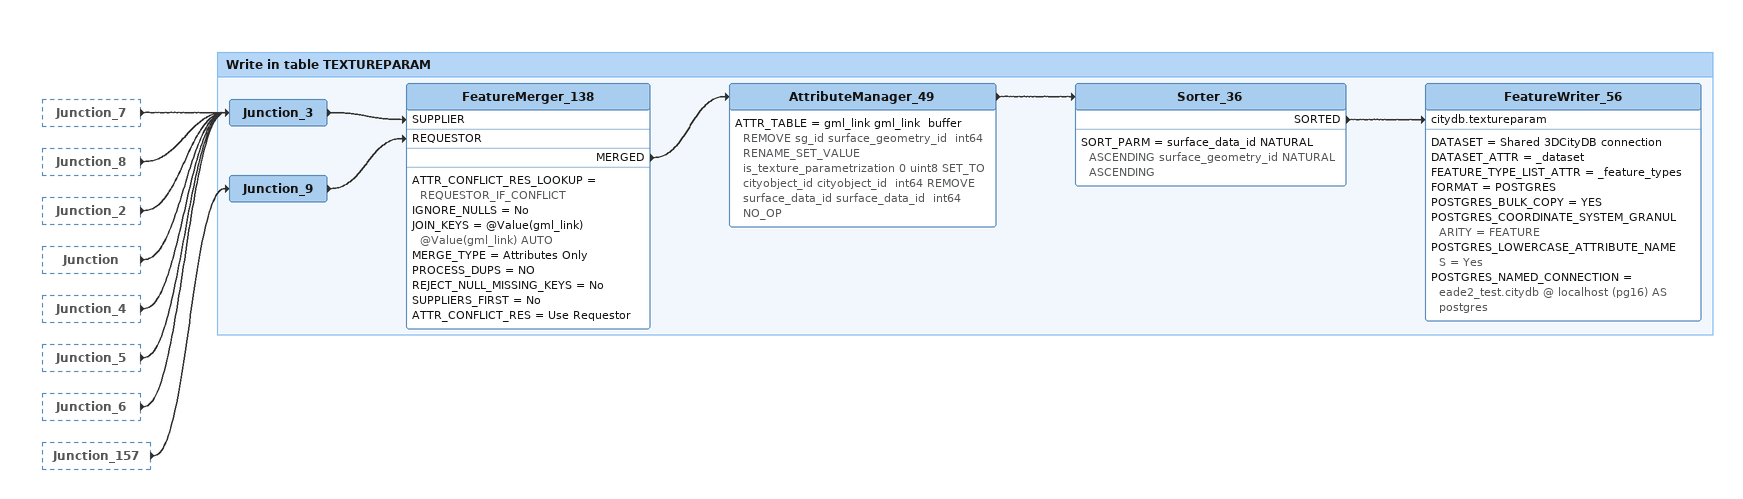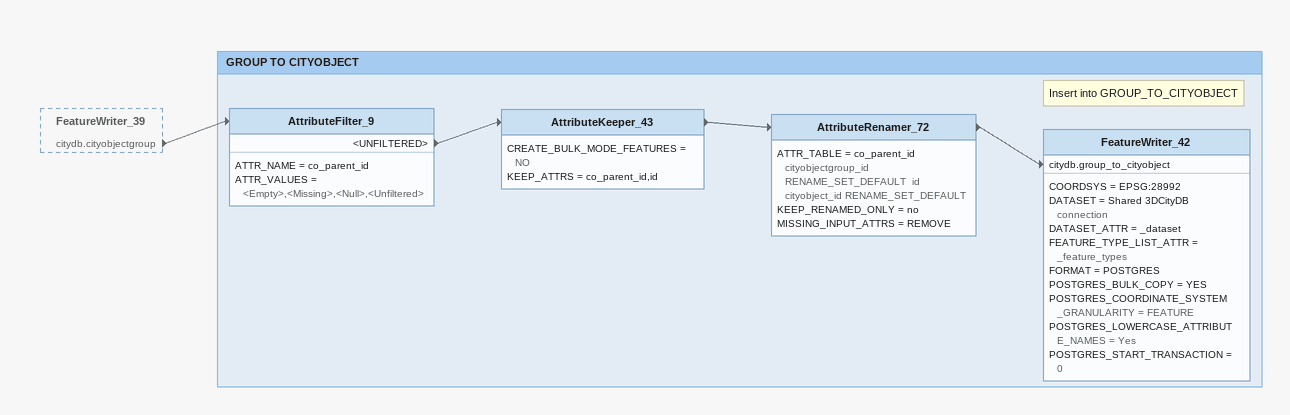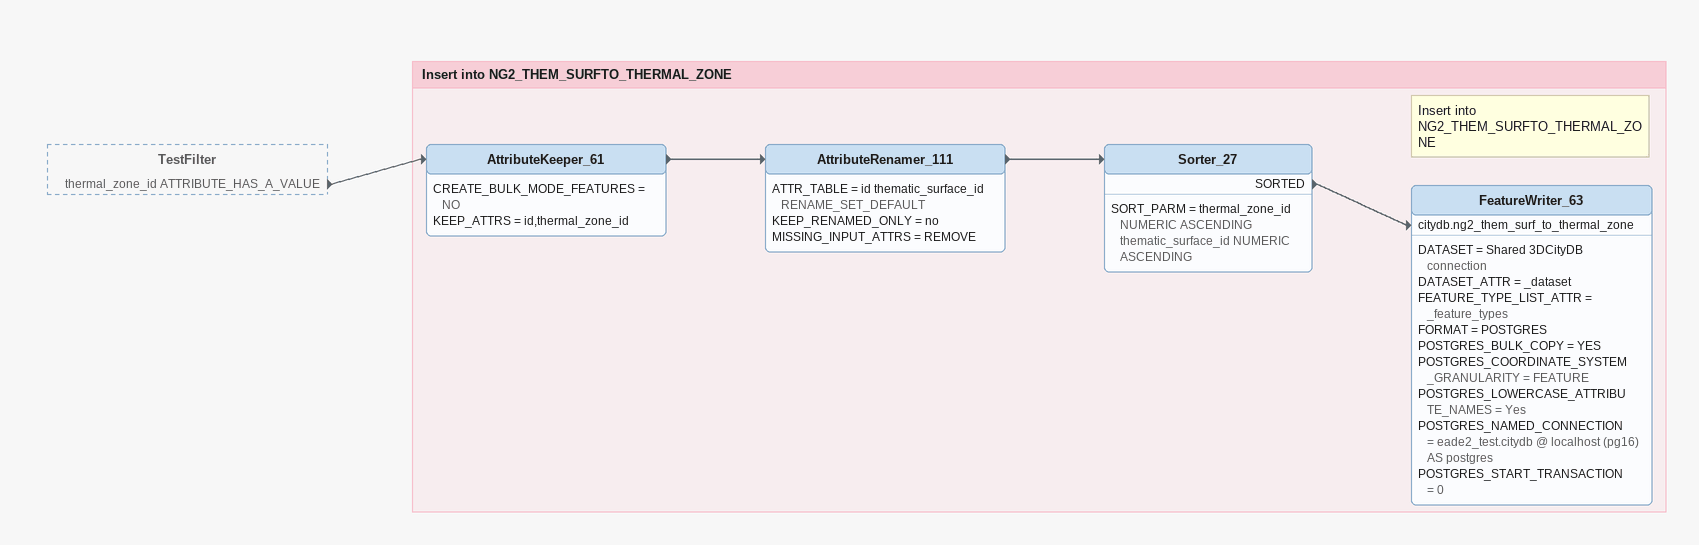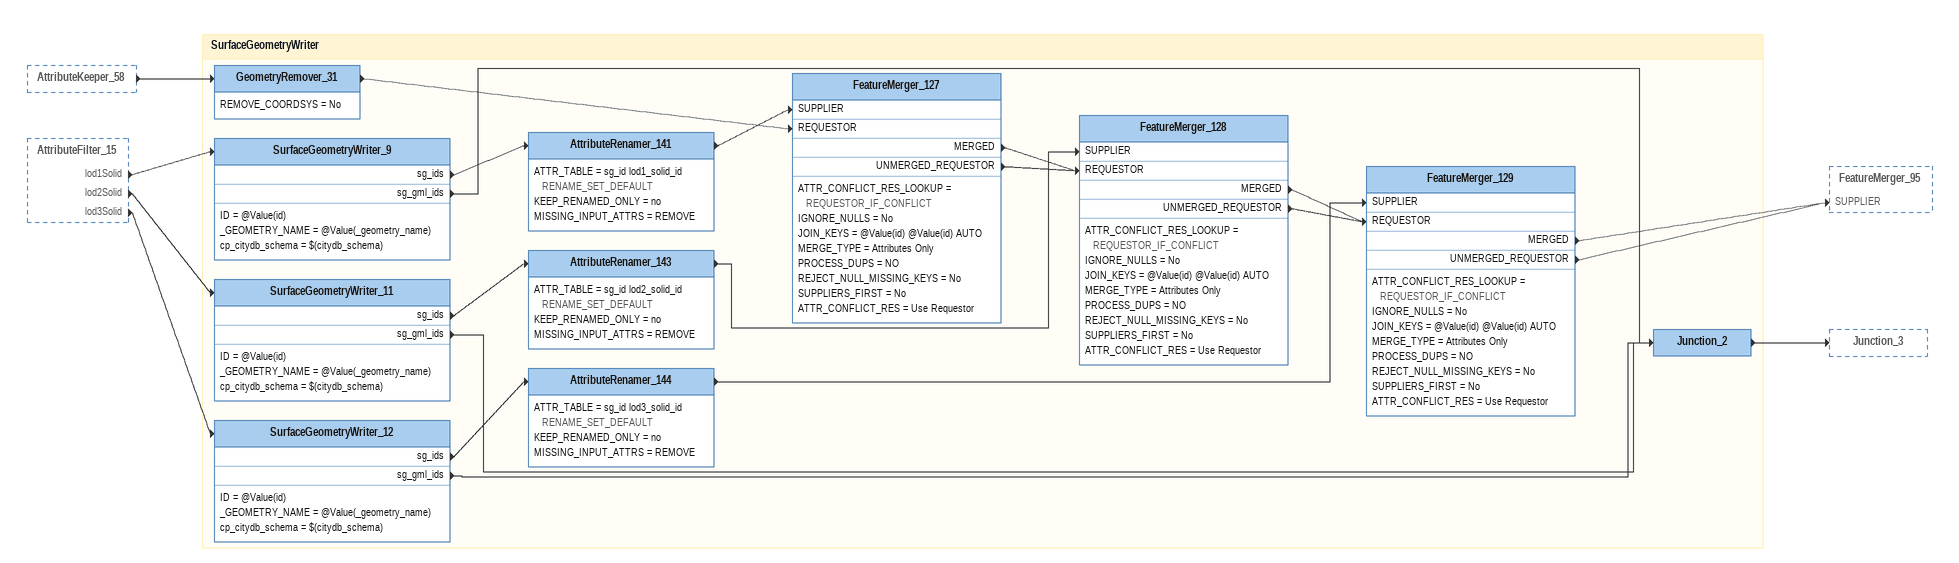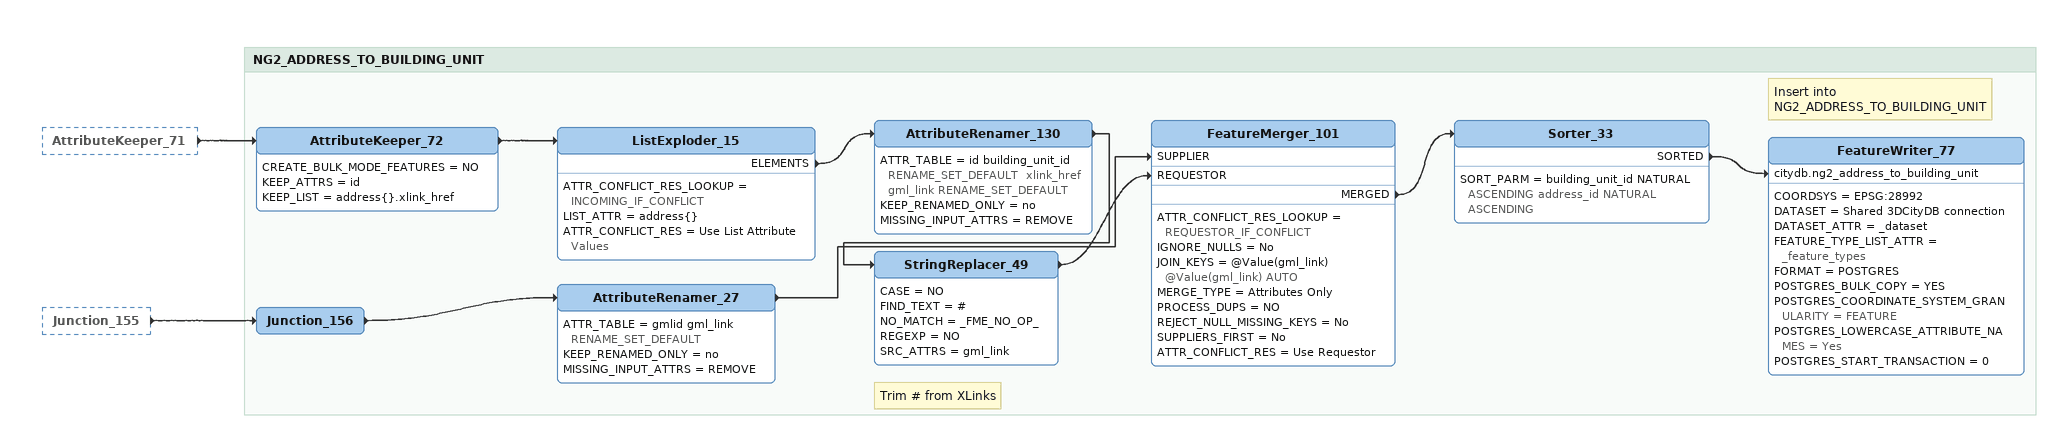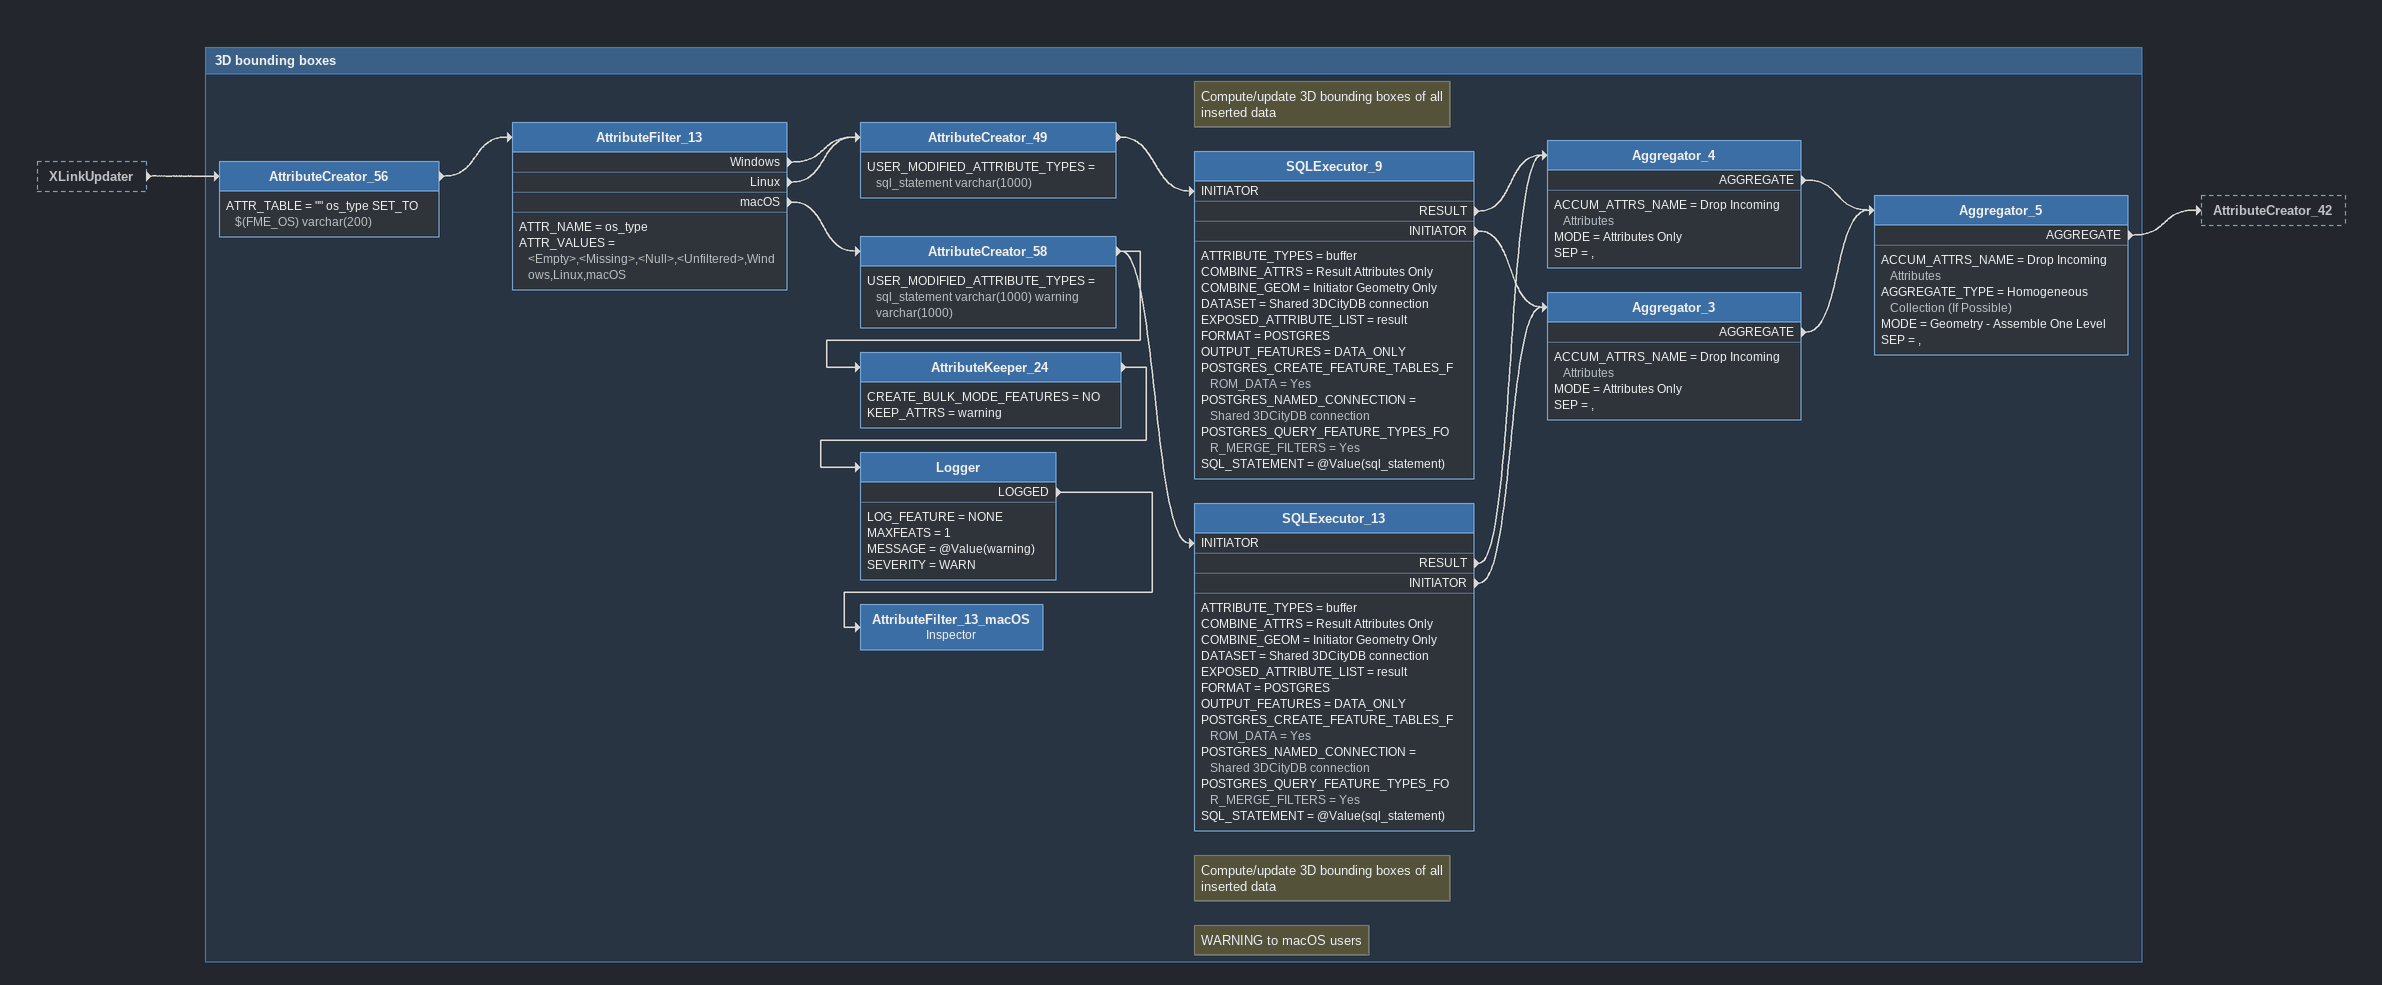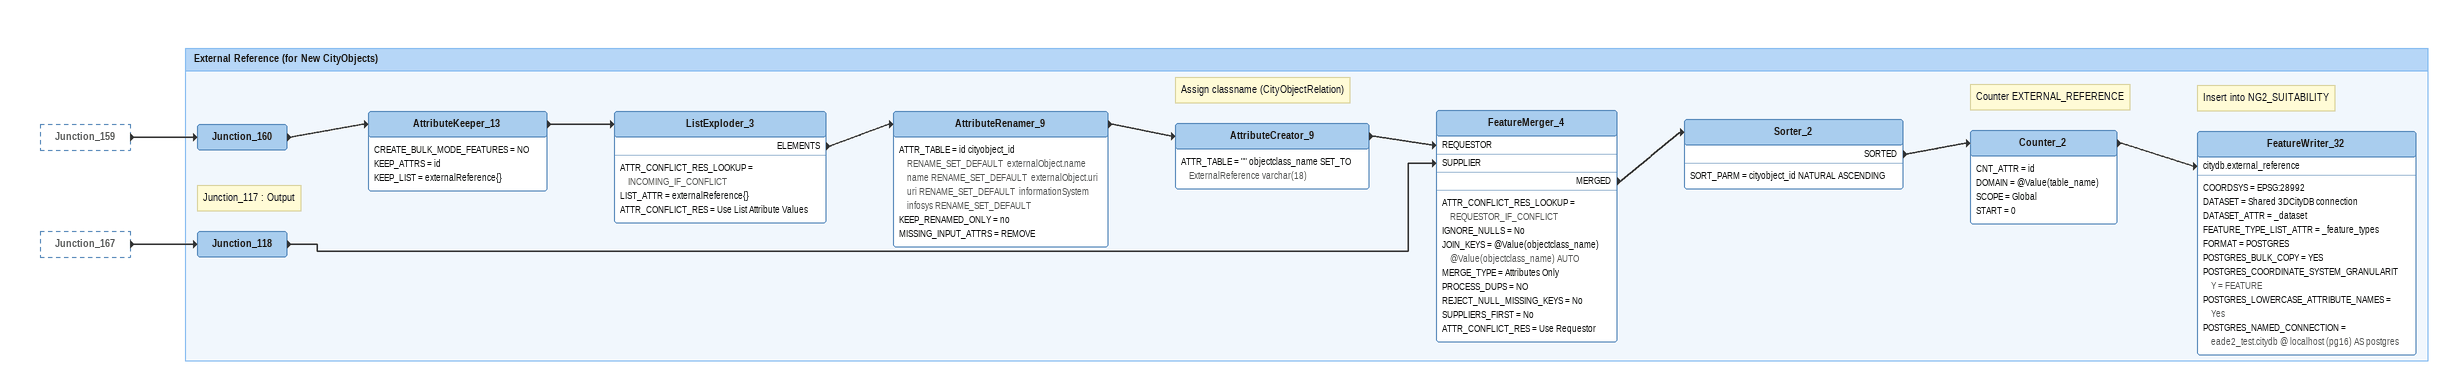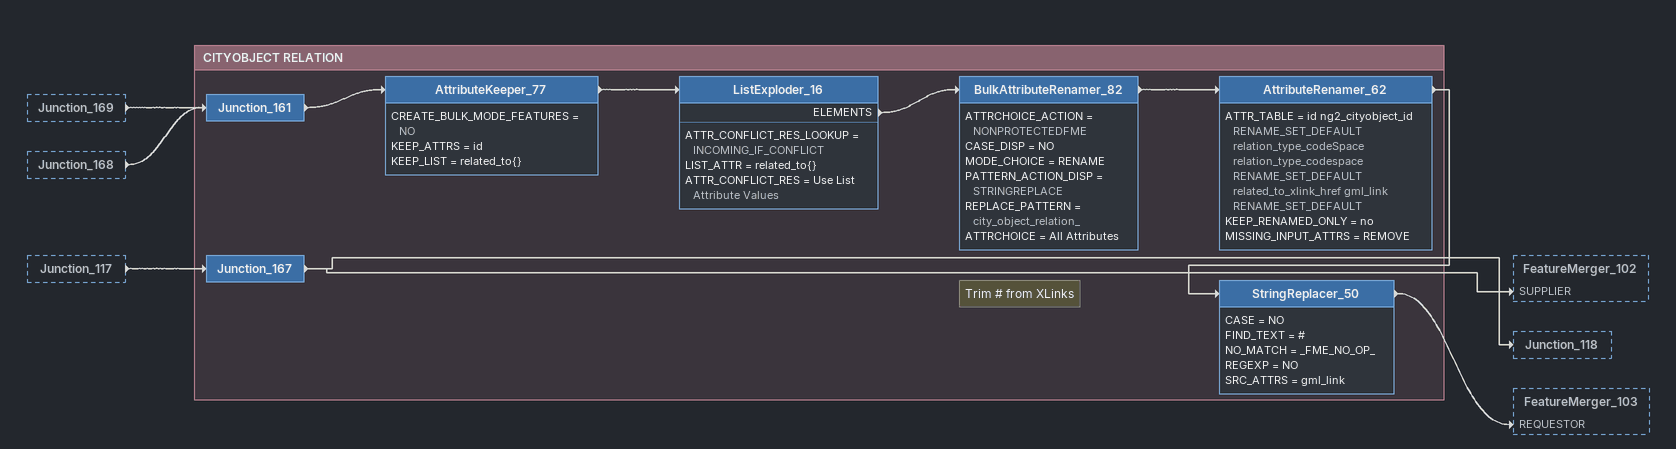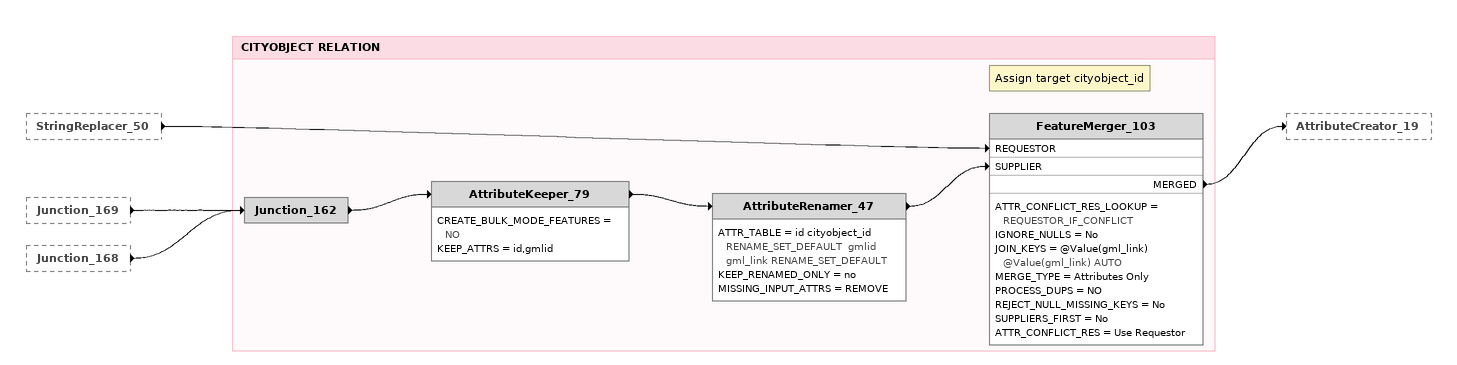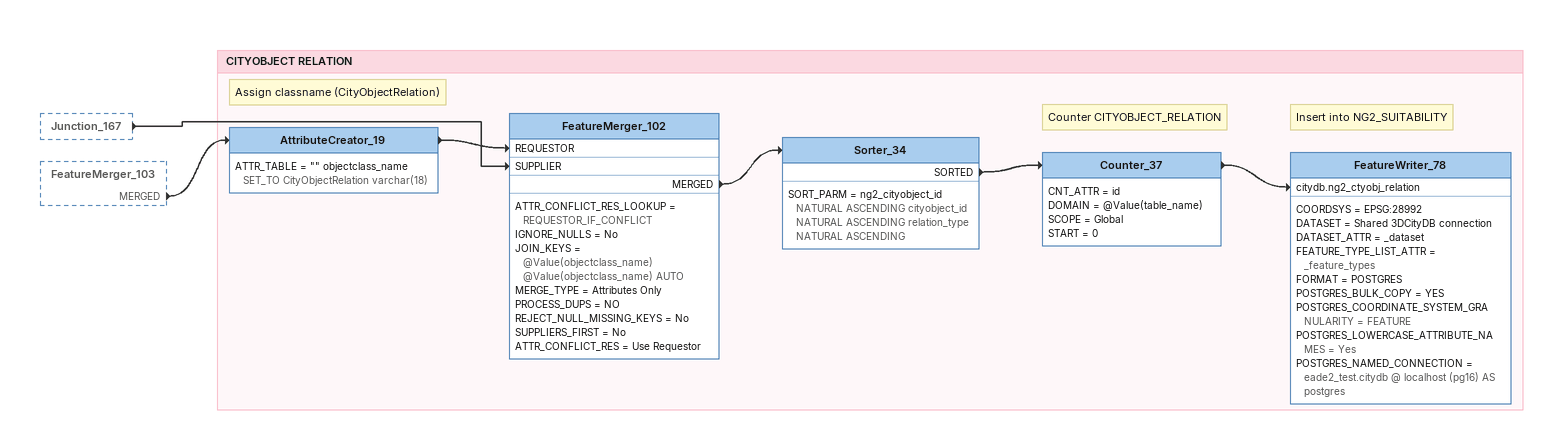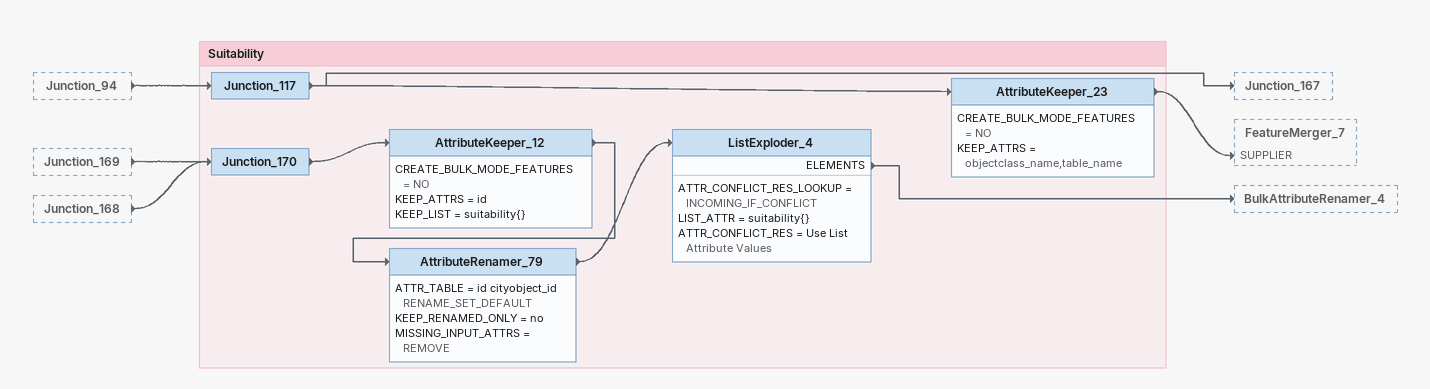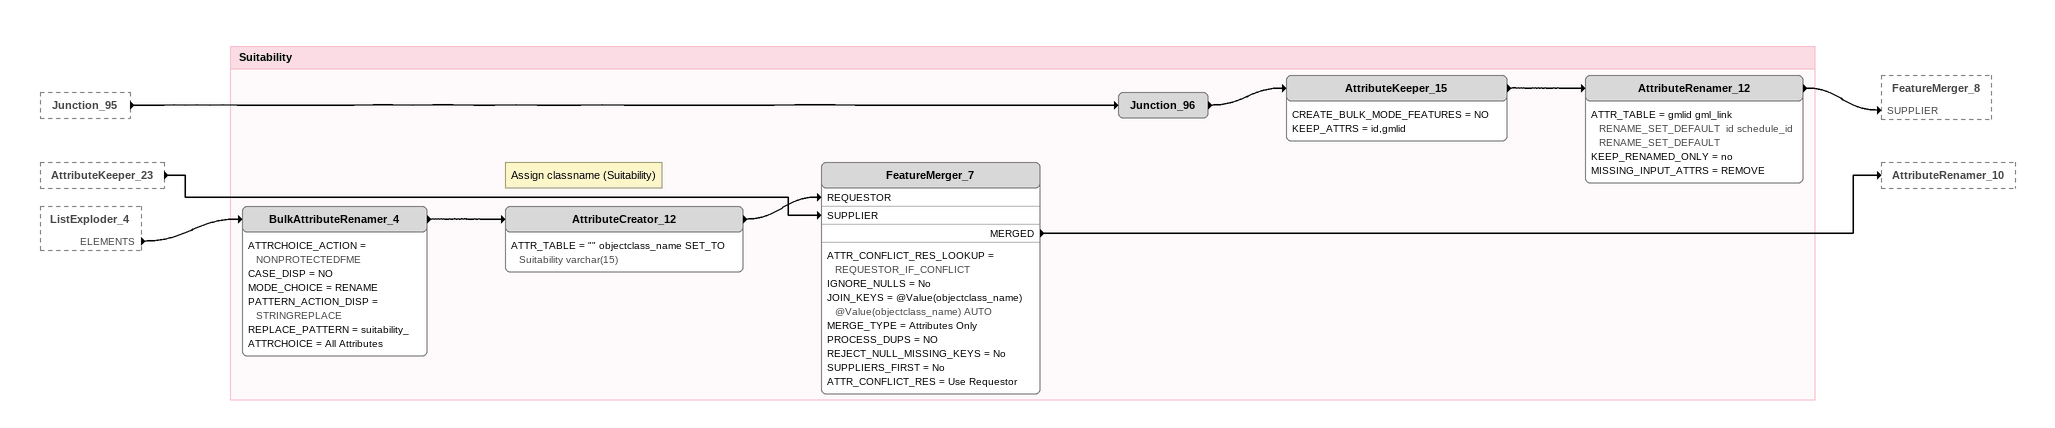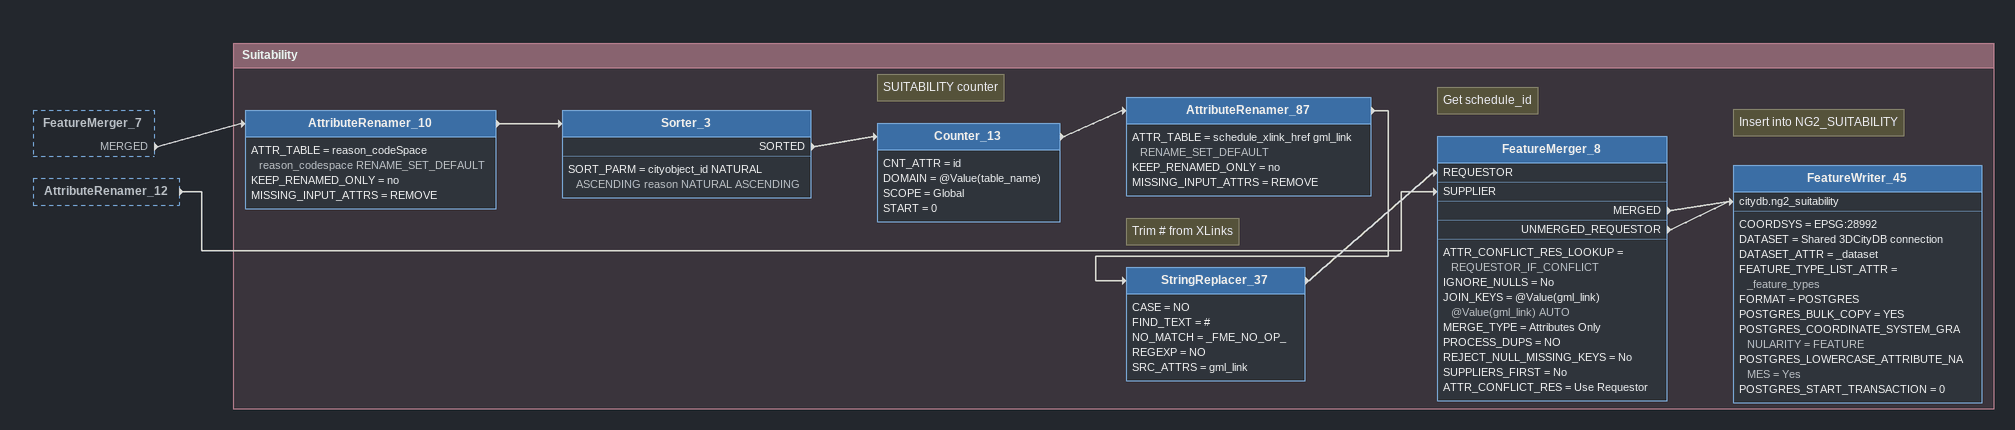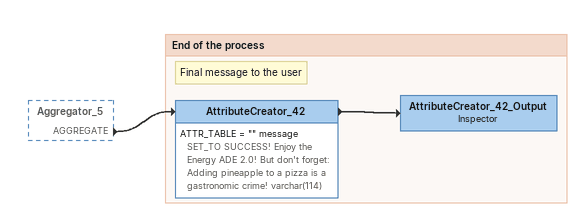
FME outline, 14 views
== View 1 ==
Junction_7 [outside]
    -> Junction_3
Junction_8 [outside]
    -> Junction_3
Junction_2 [outside]
    -> Junction_3
Junction [outside]
    -> Junction_3
Junction_4 [outside]
    -> Junction_3
Junction_5 [outside]
    -> Junction_3
Junction_6 [outside]
    -> Junction_3
Junction_157 [outside]
    -> Junction_9

Bookmark: Write in table TEXTUREPARAM
Junction_9
    -> FeatureMerger_138 [REQUESTOR]
Junction_3
    -> FeatureMerger_138 [SUPPLIER]
FeatureMerger_138
    ATTR_CONFLICT_RES_LOOKUP = REQUESTOR_IF_CONFLICT
    IGNORE_NULLS = No
    JOIN_KEYS = @Value(gml_link) @Value(gml_link) AUTO
    MERGE_TYPE = Attributes Only
    PROCESS_DUPS = NO
    REJECT_NULL_MISSING_KEYS = No
    SUPPLIERS_FIRST = No
    ATTR_CONFLICT_RES = Use Requestor
    MERGED -> AttributeManager_49
AttributeManager_49
    ATTR_TABLE = gml_link gml_link  buffer REMOVE sg_id surface_geometry_id  int64 RENAME_SET_VALUE  is_texture_parametrization 0 uint8 SET_TO cityobject_id cityobject_id  int64 REMOVE surface_data_id surface_data_id  int64 NO_OP
    -> Sorter_36
Sorter_36
    SORT_PARM = surface_data_id NATURAL ASCENDING surface_geometry_id NATURAL ASCENDING
    SORTED -> FeatureWriter_56 [citydb.textureparam]
FeatureWriter_56
    DATASET = Shared 3DCityDB connection
    DATASET_ATTR = _dataset
    FEATURE_TYPE_LIST_ATTR = _feature_types
    FORMAT = POSTGRES
    POSTGRES_BULK_COPY = YES
    POSTGRES_COORDINATE_SYSTEM_GRANULARITY = FEATURE
    POSTGRES_LOWERCASE_ATTRIBUTE_NAMES = Yes
    POSTGRES_NAMED_CONNECTION = eade2_test.citydb @ localhost (pg16) AS postgres

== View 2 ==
FeatureWriter_39 [outside]
    citydb.cityobjectgroup -> AttributeFilter_9

Bookmark: GROUP TO CITYOBJECT
AttributeFilter_9
    ATTR_NAME = co_parent_id
    ATTR_VALUES = <Empty>,<Missing>,<Null>,<Unfiltered>
    <UNFILTERED> -> AttributeKeeper_43
AttributeKeeper_43
    CREATE_BULK_MODE_FEATURES = NO
    KEEP_ATTRS = co_parent_id,id
    -> AttributeRenamer_72
AttributeRenamer_72
    ATTR_TABLE = co_parent_id cityobjectgroup_id RENAME_SET_DEFAULT  id cityobject_id RENAME_SET_DEFAULT
    KEEP_RENAMED_ONLY = no
    MISSING_INPUT_ATTRS = REMOVE
    -> FeatureWriter_42 [citydb.group_to_cityobject]
Note: Insert into GROUP_TO_CITYOBJECT
FeatureWriter_42
    COORDSYS = EPSG:28992
    DATASET = Shared 3DCityDB connection
    DATASET_ATTR = _dataset
    FEATURE_TYPE_LIST_ATTR = _feature_types
    FORMAT = POSTGRES
    POSTGRES_BULK_COPY = YES
    POSTGRES_COORDINATE_SYSTEM_GRANULARITY = FEATURE
    POSTGRES_LOWERCASE_ATTRIBUTE_NAMES = Yes
    POSTGRES_START_TRANSACTION = 0

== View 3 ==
TestFilter [outside]
    thermal_zone_id ATTRIBUTE_HAS_A_VALUE -> AttributeKeeper_61

Bookmark: Insert into NG2_THEM_SURFTO_THERMAL_ZONE
AttributeKeeper_61
    CREATE_BULK_MODE_FEATURES = NO
    KEEP_ATTRS = id,thermal_zone_id
    -> AttributeRenamer_111
AttributeRenamer_111
    ATTR_TABLE = id thematic_surface_id RENAME_SET_DEFAULT
    KEEP_RENAMED_ONLY = no
    MISSING_INPUT_ATTRS = REMOVE
    -> Sorter_27
Sorter_27
    SORT_PARM = thermal_zone_id NUMERIC ASCENDING thematic_surface_id NUMERIC ASCENDING
    SORTED -> FeatureWriter_63 [citydb.ng2_them_surf_to_thermal_zone]
Note: Insert into NG2_THEM_SURFTO_THERMAL_ZONE
FeatureWriter_63
    DATASET = Shared 3DCityDB connection
    DATASET_ATTR = _dataset
    FEATURE_TYPE_LIST_ATTR = _feature_types
    FORMAT = POSTGRES
    POSTGRES_BULK_COPY = YES
    POSTGRES_COORDINATE_SYSTEM_GRANULARITY = FEATURE
    POSTGRES_LOWERCASE_ATTRIBUTE_NAMES = Yes
    POSTGRES_NAMED_CONNECTION = eade2_test.citydb @ localhost (pg16) AS postgres
    POSTGRES_START_TRANSACTION = 0

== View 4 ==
AttributeKeeper_58 [outside]
    -> GeometryRemover_31
AttributeFilter_15 [outside]
    lod1Solid -> SurfaceGeometryWriter_9
    lod2Solid -> SurfaceGeometryWriter_11
    lod3Solid -> SurfaceGeometryWriter_12

Bookmark: SurfaceGeometryWriter
GeometryRemover_31
    REMOVE_COORDSYS = No
    -> FeatureMerger_127 [REQUESTOR]
SurfaceGeometryWriter_9
    ID = @Value(id)
    _GEOMETRY_NAME = @Value(_geometry_name)
    cp_citydb_schema = $(citydb_schema)
    sg_ids -> AttributeRenamer_141
    sg_gml_ids -> Junction_2
AttributeRenamer_141
    ATTR_TABLE = sg_id lod1_solid_id RENAME_SET_DEFAULT
    KEEP_RENAMED_ONLY = no
    MISSING_INPUT_ATTRS = REMOVE
    -> FeatureMerger_127 [SUPPLIER]
FeatureMerger_127
    ATTR_CONFLICT_RES_LOOKUP = REQUESTOR_IF_CONFLICT
    IGNORE_NULLS = No
    JOIN_KEYS = @Value(id) @Value(id) AUTO
    MERGE_TYPE = Attributes Only
    PROCESS_DUPS = NO
    REJECT_NULL_MISSING_KEYS = No
    SUPPLIERS_FIRST = No
    ATTR_CONFLICT_RES = Use Requestor
    MERGED -> FeatureMerger_128 [REQUESTOR]
    UNMERGED_REQUESTOR -> FeatureMerger_128 [REQUESTOR]
SurfaceGeometryWriter_11
    ID = @Value(id)
    _GEOMETRY_NAME = @Value(_geometry_name)
    cp_citydb_schema = $(citydb_schema)
    sg_ids -> AttributeRenamer_143
    sg_gml_ids -> Junction_2
AttributeRenamer_143
    ATTR_TABLE = sg_id lod2_solid_id RENAME_SET_DEFAULT
    KEEP_RENAMED_ONLY = no
    MISSING_INPUT_ATTRS = REMOVE
    -> FeatureMerger_128 [SUPPLIER]
FeatureMerger_128
    ATTR_CONFLICT_RES_LOOKUP = REQUESTOR_IF_CONFLICT
    IGNORE_NULLS = No
    JOIN_KEYS = @Value(id) @Value(id) AUTO
    MERGE_TYPE = Attributes Only
    PROCESS_DUPS = NO
    REJECT_NULL_MISSING_KEYS = No
    SUPPLIERS_FIRST = No
    ATTR_CONFLICT_RES = Use Requestor
    MERGED -> FeatureMerger_129 [REQUESTOR]
    UNMERGED_REQUESTOR -> FeatureMerger_129 [REQUESTOR]
SurfaceGeometryWriter_12
    ID = @Value(id)
    _GEOMETRY_NAME = @Value(_geometry_name)
    cp_citydb_schema = $(citydb_schema)
    sg_ids -> AttributeRenamer_144
    sg_gml_ids -> Junction_2
AttributeRenamer_144
    ATTR_TABLE = sg_id lod3_solid_id RENAME_SET_DEFAULT
    KEEP_RENAMED_ONLY = no
    MISSING_INPUT_ATTRS = REMOVE
    -> FeatureMerger_129 [SUPPLIER]
FeatureMerger_129
    ATTR_CONFLICT_RES_LOOKUP = REQUESTOR_IF_CONFLICT
    IGNORE_NULLS = No
    JOIN_KEYS = @Value(id) @Value(id) AUTO
    MERGE_TYPE = Attributes Only
    PROCESS_DUPS = NO
    REJECT_NULL_MISSING_KEYS = No
    SUPPLIERS_FIRST = No
    ATTR_CONFLICT_RES = Use Requestor
    MERGED -> FeatureMerger_95 [SUPPLIER]
    UNMERGED_REQUESTOR -> FeatureMerger_95 [SUPPLIER]
Junction_2
    -> Junction_3

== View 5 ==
AttributeKeeper_71 [outside]
    -> AttributeKeeper_72
Junction_155 [outside]
    -> Junction_156

Bookmark: NG2_ADDRESS_TO_BUILDING_UNIT
Junction_156
    -> AttributeRenamer_27
AttributeRenamer_27
    ATTR_TABLE = gmlid gml_link RENAME_SET_DEFAULT
    KEEP_RENAMED_ONLY = no
    MISSING_INPUT_ATTRS = REMOVE
    -> FeatureMerger_101 [SUPPLIER]
AttributeKeeper_72
    CREATE_BULK_MODE_FEATURES = NO
    KEEP_ATTRS = id
    KEEP_LIST = address{}.xlink_href
    -> ListExploder_15
ListExploder_15
    ATTR_CONFLICT_RES_LOOKUP = INCOMING_IF_CONFLICT
    LIST_ATTR = address{}
    ATTR_CONFLICT_RES = Use List Attribute Values
    ELEMENTS -> AttributeRenamer_130
AttributeRenamer_130
    ATTR_TABLE = id building_unit_id RENAME_SET_DEFAULT  xlink_href gml_link RENAME_SET_DEFAULT
    KEEP_RENAMED_ONLY = no
    MISSING_INPUT_ATTRS = REMOVE
    -> StringReplacer_49
Note: Trim # from XLinks
StringReplacer_49
    CASE = NO
    FIND_TEXT = #
    NO_MATCH = _FME_NO_OP_
    REGEXP = NO
    SRC_ATTRS = gml_link
    -> FeatureMerger_101 [REQUESTOR]
FeatureMerger_101
    ATTR_CONFLICT_RES_LOOKUP = REQUESTOR_IF_CONFLICT
    IGNORE_NULLS = No
    JOIN_KEYS = @Value(gml_link) @Value(gml_link) AUTO
    MERGE_TYPE = Attributes Only
    PROCESS_DUPS = NO
    REJECT_NULL_MISSING_KEYS = No
    SUPPLIERS_FIRST = No
    ATTR_CONFLICT_RES = Use Requestor
    MERGED -> Sorter_33
Sorter_33
    SORT_PARM = building_unit_id NATURAL ASCENDING address_id NATURAL ASCENDING
    SORTED -> FeatureWriter_77 [citydb.ng2_address_to_building_unit]
Note: Insert into NG2_ADDRESS_TO_BUILDING_UNIT
FeatureWriter_77
    COORDSYS = EPSG:28992
    DATASET = Shared 3DCityDB connection
    DATASET_ATTR = _dataset
    FEATURE_TYPE_LIST_ATTR = _feature_types
    FORMAT = POSTGRES
    POSTGRES_BULK_COPY = YES
    POSTGRES_COORDINATE_SYSTEM_GRANULARITY = FEATURE
    POSTGRES_LOWERCASE_ATTRIBUTE_NAMES = Yes
    POSTGRES_START_TRANSACTION = 0

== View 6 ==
XLinkUpdater [outside]
    -> AttributeCreator_56

Bookmark: 3D bounding boxes
AttributeCreator_56
    ATTR_TABLE = "" os_type SET_TO $(FME_OS) varchar(200)
    -> AttributeFilter_13
AttributeFilter_13
    ATTR_NAME = os_type
    ATTR_VALUES = <Empty>,<Missing>,<Null>,<Unfiltered>,Windows,Linux,macOS
    Windows -> AttributeCreator_49
    Linux -> AttributeCreator_49
    macOS -> AttributeCreator_58
AttributeCreator_49
    USER_MODIFIED_ATTRIBUTE_TYPES = sql_statement varchar(1000)
    -> SQLExecutor_9 [INITIATOR]
Note: Compute/update 3D bounding boxes of all inserted data
SQLExecutor_9
    ATTRIBUTE_TYPES = buffer
    COMBINE_ATTRS = Result Attributes Only
    COMBINE_GEOM = Initiator Geometry Only
    DATASET = Shared 3DCityDB connection
    EXPOSED_ATTRIBUTE_LIST = result
    FORMAT = POSTGRES
    OUTPUT_FEATURES = DATA_ONLY
    POSTGRES_CREATE_FEATURE_TABLES_FROM_DATA = Yes
    POSTGRES_NAMED_CONNECTION = Shared 3DCityDB connection
    POSTGRES_QUERY_FEATURE_TYPES_FOR_MERGE_FILTERS = Yes
    SQL_STATEMENT = @Value(sql_statement)
    RESULT -> Aggregator_4
    INITIATOR -> Aggregator_3
AttributeCreator_58
    USER_MODIFIED_ATTRIBUTE_TYPES = sql_statement varchar(1000) warning varchar(1000)
    -> SQLExecutor_13 [INITIATOR]
    -> AttributeKeeper_24
Note: Compute/update 3D bounding boxes of all inserted data
SQLExecutor_13
    ATTRIBUTE_TYPES = buffer
    COMBINE_ATTRS = Result Attributes Only
    COMBINE_GEOM = Initiator Geometry Only
    DATASET = Shared 3DCityDB connection
    EXPOSED_ATTRIBUTE_LIST = result
    FORMAT = POSTGRES
    OUTPUT_FEATURES = DATA_ONLY
    POSTGRES_CREATE_FEATURE_TABLES_FROM_DATA = Yes
    POSTGRES_NAMED_CONNECTION = Shared 3DCityDB connection
    POSTGRES_QUERY_FEATURE_TYPES_FOR_MERGE_FILTERS = Yes
    SQL_STATEMENT = @Value(sql_statement)
    RESULT -> Aggregator_4
    INITIATOR -> Aggregator_3
Aggregator_4
    ACCUM_ATTRS_NAME = Drop Incoming Attributes
    MODE = Attributes Only
    SEP = ,
    AGGREGATE -> Aggregator_5
Aggregator_3
    ACCUM_ATTRS_NAME = Drop Incoming Attributes
    MODE = Attributes Only
    SEP = ,
    AGGREGATE -> Aggregator_5
Aggregator_5
    ACCUM_ATTRS_NAME = Drop Incoming Attributes
    AGGREGATE_TYPE = Homogeneous Collection (If Possible)
    MODE = Geometry - Assemble One Level
    SEP = ,
    AGGREGATE -> AttributeCreator_42
AttributeKeeper_24
    CREATE_BULK_MODE_FEATURES = NO
    KEEP_ATTRS = warning
    -> Logger
Logger
    LOG_FEATURE = NONE
    MAXFEATS = 1
    MESSAGE = @Value(warning)
    SEVERITY = WARN
    LOGGED -> AttributeFilter_13_macOS
Note: WARNING to macOS users
AttributeFilter_13_macOS: Inspector

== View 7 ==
Junction_159 [outside]
    -> Junction_160
Junction_167 [outside]
    -> Junction_118

Bookmark: External Reference (for New CityObjects)
Note: Junction_117 : Output
Junction_118
    -> FeatureMerger_4 [SUPPLIER]
Junction_160
    -> AttributeKeeper_13
AttributeKeeper_13
    CREATE_BULK_MODE_FEATURES = NO
    KEEP_ATTRS = id
    KEEP_LIST = externalReference{}
    -> ListExploder_3
ListExploder_3
    ATTR_CONFLICT_RES_LOOKUP = INCOMING_IF_CONFLICT
    LIST_ATTR = externalReference{}
    ATTR_CONFLICT_RES = Use List Attribute Values
    ELEMENTS -> AttributeRenamer_9
AttributeRenamer_9
    ATTR_TABLE = id cityobject_id RENAME_SET_DEFAULT  externalObject.name name RENAME_SET_DEFAULT  externalObject.uri uri RENAME_SET_DEFAULT  informationSystem infosys RENAME_SET_DEFAULT
    KEEP_RENAMED_ONLY = no
    MISSING_INPUT_ATTRS = REMOVE
    -> AttributeCreator_9
Note: Assign classname (CityObjectRelation)
AttributeCreator_9
    ATTR_TABLE = "" objectclass_name SET_TO ExternalReference varchar(18)
    -> FeatureMerger_4 [REQUESTOR]
FeatureMerger_4
    ATTR_CONFLICT_RES_LOOKUP = REQUESTOR_IF_CONFLICT
    IGNORE_NULLS = No
    JOIN_KEYS = @Value(objectclass_name) @Value(objectclass_name) AUTO
    MERGE_TYPE = Attributes Only
    PROCESS_DUPS = NO
    REJECT_NULL_MISSING_KEYS = No
    SUPPLIERS_FIRST = No
    ATTR_CONFLICT_RES = Use Requestor
    MERGED -> Sorter_2
Sorter_2
    SORT_PARM = cityobject_id NATURAL ASCENDING
    SORTED -> Counter_2
Note: Counter EXTERNAL_REFERENCE
Counter_2
    CNT_ATTR = id
    DOMAIN = @Value(table_name)
    SCOPE = Global
    START = 0
    -> FeatureWriter_32 [citydb.external_reference]
Note: Insert into NG2_SUITABILITY
FeatureWriter_32
    COORDSYS = EPSG:28992
    DATASET = Shared 3DCityDB connection
    DATASET_ATTR = _dataset
    FEATURE_TYPE_LIST_ATTR = _feature_types
    FORMAT = POSTGRES
    POSTGRES_BULK_COPY = YES
    POSTGRES_COORDINATE_SYSTEM_GRANULARITY = FEATURE
    POSTGRES_LOWERCASE_ATTRIBUTE_NAMES = Yes
    POSTGRES_NAMED_CONNECTION = eade2_test.citydb @ localhost (pg16) AS postgres

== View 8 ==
Junction_169 [outside]
    -> Junction_161
Junction_168 [outside]
    -> Junction_161
Junction_117 [outside]
    -> Junction_167

Bookmark: CITYOBJECT RELATION
Junction_167
    -> FeatureMerger_102 [SUPPLIER]
    -> Junction_118
Junction_161
    -> AttributeKeeper_77
AttributeKeeper_77
    CREATE_BULK_MODE_FEATURES = NO
    KEEP_ATTRS = id
    KEEP_LIST = related_to{}
    -> ListExploder_16
ListExploder_16
    ATTR_CONFLICT_RES_LOOKUP = INCOMING_IF_CONFLICT
    LIST_ATTR = related_to{}
    ATTR_CONFLICT_RES = Use List Attribute Values
    ELEMENTS -> BulkAttributeRenamer_82
BulkAttributeRenamer_82
    ATTRCHOICE_ACTION = NONPROTECTEDFME
    CASE_DISP = NO
    MODE_CHOICE = RENAME
    PATTERN_ACTION_DISP = STRINGREPLACE
    REPLACE_PATTERN = city_object_relation_
    ATTRCHOICE = All Attributes
    -> AttributeRenamer_62
AttributeRenamer_62
    ATTR_TABLE = id ng2_cityobject_id RENAME_SET_DEFAULT  relation_type_codeSpace relation_type_codespace RENAME_SET_DEFAULT  related_to_xlink_href gml_link RENAME_SET_DEFAULT
    KEEP_RENAMED_ONLY = no
    MISSING_INPUT_ATTRS = REMOVE
    -> StringReplacer_50
Note: Trim # from XLinks
StringReplacer_50
    CASE = NO
    FIND_TEXT = #
    NO_MATCH = _FME_NO_OP_
    REGEXP = NO
    SRC_ATTRS = gml_link
    -> FeatureMerger_103 [REQUESTOR]

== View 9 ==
StringReplacer_50 [outside]
    -> FeatureMerger_103 [REQUESTOR]
Junction_169 [outside]
    -> Junction_162
Junction_168 [outside]
    -> Junction_162

Bookmark: CITYOBJECT RELATION
Junction_162
    -> AttributeKeeper_79
AttributeKeeper_79
    CREATE_BULK_MODE_FEATURES = NO
    KEEP_ATTRS = id,gmlid
    -> AttributeRenamer_47
AttributeRenamer_47
    ATTR_TABLE = id cityobject_id RENAME_SET_DEFAULT  gmlid gml_link RENAME_SET_DEFAULT
    KEEP_RENAMED_ONLY = no
    MISSING_INPUT_ATTRS = REMOVE
    -> FeatureMerger_103 [SUPPLIER]
Note: Assign target cityobject_id
FeatureMerger_103
    ATTR_CONFLICT_RES_LOOKUP = REQUESTOR_IF_CONFLICT
    IGNORE_NULLS = No
    JOIN_KEYS = @Value(gml_link) @Value(gml_link) AUTO
    MERGE_TYPE = Attributes Only
    PROCESS_DUPS = NO
    REJECT_NULL_MISSING_KEYS = No
    SUPPLIERS_FIRST = No
    ATTR_CONFLICT_RES = Use Requestor
    MERGED -> AttributeCreator_19

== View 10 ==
Junction_167 [outside]
    -> FeatureMerger_102 [SUPPLIER]
FeatureMerger_103 [outside]
    MERGED -> AttributeCreator_19

Bookmark: CITYOBJECT RELATION
Note: Assign classname (CityObjectRelation)
AttributeCreator_19
    ATTR_TABLE = "" objectclass_name SET_TO CityObjectRelation varchar(18)
    -> FeatureMerger_102 [REQUESTOR]
FeatureMerger_102
    ATTR_CONFLICT_RES_LOOKUP = REQUESTOR_IF_CONFLICT
    IGNORE_NULLS = No
    JOIN_KEYS = @Value(objectclass_name) @Value(objectclass_name) AUTO
    MERGE_TYPE = Attributes Only
    PROCESS_DUPS = NO
    REJECT_NULL_MISSING_KEYS = No
    SUPPLIERS_FIRST = No
    ATTR_CONFLICT_RES = Use Requestor
    MERGED -> Sorter_34
Sorter_34
    SORT_PARM = ng2_cityobject_id NATURAL ASCENDING cityobject_id NATURAL ASCENDING relation_type NATURAL ASCENDING
    SORTED -> Counter_37
Note: Counter CITYOBJECT_RELATION
Counter_37
    CNT_ATTR = id
    DOMAIN = @Value(table_name)
    SCOPE = Global
    START = 0
    -> FeatureWriter_78 [citydb.ng2_ctyobj_relation]
Note: Insert into NG2_SUITABILITY
FeatureWriter_78
    COORDSYS = EPSG:28992
    DATASET = Shared 3DCityDB connection
    DATASET_ATTR = _dataset
    FEATURE_TYPE_LIST_ATTR = _feature_types
    FORMAT = POSTGRES
    POSTGRES_BULK_COPY = YES
    POSTGRES_COORDINATE_SYSTEM_GRANULARITY = FEATURE
    POSTGRES_LOWERCASE_ATTRIBUTE_NAMES = Yes
    POSTGRES_NAMED_CONNECTION = eade2_test.citydb @ localhost (pg16) AS postgres

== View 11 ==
Junction_94 [outside]
    -> Junction_117
Junction_169 [outside]
    -> Junction_170
Junction_168 [outside]
    -> Junction_170

Bookmark: Suitability
Junction_117
    -> AttributeKeeper_23
    -> Junction_167
AttributeKeeper_23
    CREATE_BULK_MODE_FEATURES = NO
    KEEP_ATTRS = objectclass_name,table_name
    -> FeatureMerger_7 [SUPPLIER]
Junction_170
    -> AttributeKeeper_12
AttributeKeeper_12
    CREATE_BULK_MODE_FEATURES = NO
    KEEP_ATTRS = id
    KEEP_LIST = suitability{}
    -> AttributeRenamer_79
AttributeRenamer_79
    ATTR_TABLE = id cityobject_id RENAME_SET_DEFAULT
    KEEP_RENAMED_ONLY = no
    MISSING_INPUT_ATTRS = REMOVE
    -> ListExploder_4
ListExploder_4
    ATTR_CONFLICT_RES_LOOKUP = INCOMING_IF_CONFLICT
    LIST_ATTR = suitability{}
    ATTR_CONFLICT_RES = Use List Attribute Values
    ELEMENTS -> BulkAttributeRenamer_4

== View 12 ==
Junction_95 [outside]
    -> Junction_96
AttributeKeeper_23 [outside]
    -> FeatureMerger_7 [SUPPLIER]
ListExploder_4 [outside]
    ELEMENTS -> BulkAttributeRenamer_4

Bookmark: Suitability
Junction_96
    -> AttributeKeeper_15
AttributeKeeper_15
    CREATE_BULK_MODE_FEATURES = NO
    KEEP_ATTRS = id,gmlid
    -> AttributeRenamer_12
AttributeRenamer_12
    ATTR_TABLE = gmlid gml_link RENAME_SET_DEFAULT  id schedule_id RENAME_SET_DEFAULT
    KEEP_RENAMED_ONLY = no
    MISSING_INPUT_ATTRS = REMOVE
    -> FeatureMerger_8 [SUPPLIER]
BulkAttributeRenamer_4
    ATTRCHOICE_ACTION = NONPROTECTEDFME
    CASE_DISP = NO
    MODE_CHOICE = RENAME
    PATTERN_ACTION_DISP = STRINGREPLACE
    REPLACE_PATTERN = suitability_
    ATTRCHOICE = All Attributes
    -> AttributeCreator_12
Note: Assign classname (Suitability)
AttributeCreator_12
    ATTR_TABLE = "" objectclass_name SET_TO Suitability varchar(15)
    -> FeatureMerger_7 [REQUESTOR]
FeatureMerger_7
    ATTR_CONFLICT_RES_LOOKUP = REQUESTOR_IF_CONFLICT
    IGNORE_NULLS = No
    JOIN_KEYS = @Value(objectclass_name) @Value(objectclass_name) AUTO
    MERGE_TYPE = Attributes Only
    PROCESS_DUPS = NO
    REJECT_NULL_MISSING_KEYS = No
    SUPPLIERS_FIRST = No
    ATTR_CONFLICT_RES = Use Requestor
    MERGED -> AttributeRenamer_10

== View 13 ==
FeatureMerger_7 [outside]
    MERGED -> AttributeRenamer_10
AttributeRenamer_12 [outside]
    -> FeatureMerger_8 [SUPPLIER]

Bookmark: Suitability
AttributeRenamer_10
    ATTR_TABLE = reason_codeSpace reason_codespace RENAME_SET_DEFAULT
    KEEP_RENAMED_ONLY = no
    MISSING_INPUT_ATTRS = REMOVE
    -> Sorter_3
Sorter_3
    SORT_PARM = cityobject_id NATURAL ASCENDING reason NATURAL ASCENDING
    SORTED -> Counter_13
Note: SUITABILITY counter
Counter_13
    CNT_ATTR = id
    DOMAIN = @Value(table_name)
    SCOPE = Global
    START = 0
    -> AttributeRenamer_87
AttributeRenamer_87
    ATTR_TABLE = schedule_xlink_href gml_link RENAME_SET_DEFAULT
    KEEP_RENAMED_ONLY = no
    MISSING_INPUT_ATTRS = REMOVE
    -> StringReplacer_37
Note: Trim # from XLinks
StringReplacer_37
    CASE = NO
    FIND_TEXT = #
    NO_MATCH = _FME_NO_OP_
    REGEXP = NO
    SRC_ATTRS = gml_link
    -> FeatureMerger_8 [REQUESTOR]
Note: Get schedule_id
FeatureMerger_8
    ATTR_CONFLICT_RES_LOOKUP = REQUESTOR_IF_CONFLICT
    IGNORE_NULLS = No
    JOIN_KEYS = @Value(gml_link) @Value(gml_link) AUTO
    MERGE_TYPE = Attributes Only
    PROCESS_DUPS = NO
    REJECT_NULL_MISSING_KEYS = No
    SUPPLIERS_FIRST = No
    ATTR_CONFLICT_RES = Use Requestor
    MERGED -> FeatureWriter_45 [citydb.ng2_suitability]
    UNMERGED_REQUESTOR -> FeatureWriter_45 [citydb.ng2_suitability]
Note: Insert into NG2_SUITABILITY
FeatureWriter_45
    COORDSYS = EPSG:28992
    DATASET = Shared 3DCityDB connection
    DATASET_ATTR = _dataset
    FEATURE_TYPE_LIST_ATTR = _feature_types
    FORMAT = POSTGRES
    POSTGRES_BULK_COPY = YES
    POSTGRES_COORDINATE_SYSTEM_GRANULARITY = FEATURE
    POSTGRES_LOWERCASE_ATTRIBUTE_NAMES = Yes
    POSTGRES_START_TRANSACTION = 0

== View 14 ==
Aggregator_5 [outside]
    AGGREGATE -> AttributeCreator_42

Bookmark: End of the process
Note: Final message to the user
AttributeCreator_42
    ATTR_TABLE = "" message SET_TO SUCCESS! Enjoy the Energy ADE 2.0! But don't forget: Adding pineapple to a pizza is a gastronomic crime! varchar(114)
    -> AttributeCreator_42_Output
AttributeCreator_42_Output: Inspector
